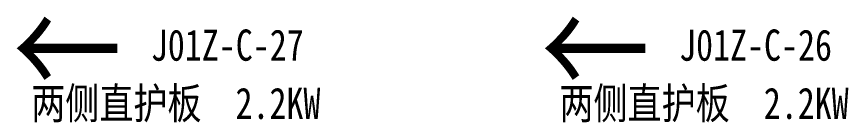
# Model space of a CAD drawing. Header units: millimetres. Extents: x 845401 to 948039, y 511594 to 550263.
# Drawn here: x 897501 to 899999, y 519501 to 519819 of the extents above; entities that cross this region are included whole.
import ezdxf

# ---------------------------------------------------------------- set-up
doc = ezdxf.new("R2010")
doc.units = ezdxf.units.MM
doc.styles.add('TH_GBDIM', font='', dxfattribs={"width": 0.8})
doc.styles.add('仿宋体', font='', dxfattribs={"width": 0.8})
doc.styles.get('TH_GBDIM').set_extended_font_data('SimSun')
doc.styles.get('仿宋体').set_extended_font_data('NSimSun')

msp = doc.modelspace()

# ---------------------------------------------------------------- texts
at = {"color": 3, "char_height": 300, "attachment_point": 5, "rotation": 180, "style": 'TH_GBDIM'}
for insert in [(897653.1, 519728.8, 1374.7), (899239.4, 519728.8, 1374.7)]:
    msp.add_mtext('\\A1;{\\C1;→}', dxfattribs=dict(at, insert=insert))
at = {"color": 7, "char_height": 93.75, "attachment_point": 5, "style": '仿宋体'}
for s, insert in [('{\\C2;J01Z-C-27}', (898133.8, 519732.5, 2749.4)), ('{\\C2;J01Z-C-26}', (899720.1, 519732.5, 2749.4)), ('两侧直护板  2.2KW', (897979.2, 519553.3, 2749.4)), ('两侧直护板  2.2KW', (899565.6, 519553.3, 2749.4))]:
    msp.add_mtext(s, dxfattribs=dict(at, insert=insert))

doc.saveas('drawing.dxf')
